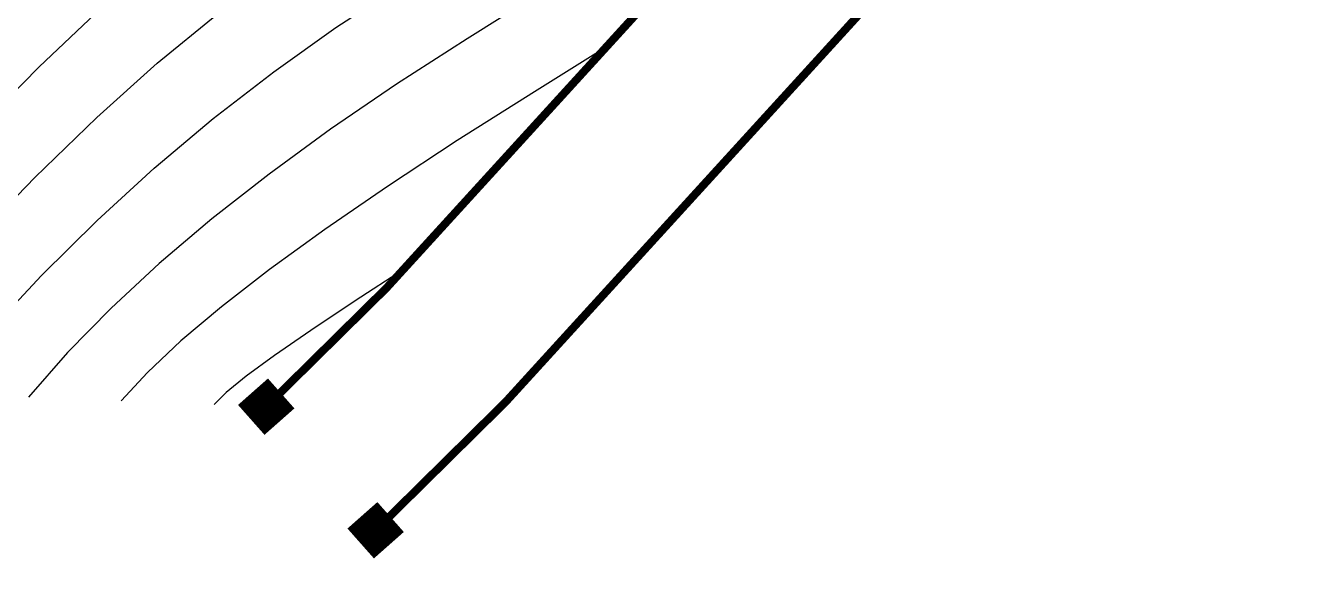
# Model space of a CAD drawing. Extents: x 351134 to 737836, y 2693212 to 3319468.
# Drawn here: x 578336 to 610421, y 3111099 to 3124821 of the extents above; entities that cross this region are included whole.
import ezdxf

# ---------------------------------------------------------------- set-up
doc = ezdxf.new("R2010")
doc.units = 0
doc.layers.get('0').update_dxf_attribs({"linetype": 'CONTINUOUS'})
for name, color, linetype in [('DGX', 8, 'CONTINUOUS'), ('DLSS', 4, 'CONTINUOUS'), ('JMD', 6, 'CONTINUOUS')]:
    doc.layers.add(name, color=color, linetype=linetype)

# ---------------------------------------------------------------- blocks, each defined once
blk = doc.blocks.new('gc002')
at = {"const_width": 1}
blk.add_lwpolyline([(-0.5, 0), (0.5, 0)], dxfattribs=at)

msp = doc.modelspace()

# ---------------------------------------------------------------- linework, layer by layer
at = {"layer": 'DGX', "color": 8, "linetype": 'Continuous'}
for points in [[(577388, 3117121), (578736, 3118563), (580126, 3119939), (581557, 3121248), (583031, 3122490), (584546, 3123665), (586103, 3124773), (587702, 3125814)], [(591107, 3125575), (589388, 3124487), (587623, 3123356), (585970, 3122228), (584429, 3121102), (583000, 3119979), (581683, 3118859), (580478, 3117742), (579386, 3116628), (578405, 3115517)], [(576993, 3119385), (578568, 3121019), (580115, 3122517), (581633, 3123878), (583123, 3125102)], [(577011, 3122099), (578673, 3123786), (580236, 3125266)], [(592875, 3124290), (591073, 3123161), (589142, 3121939), (587393, 3120790), (585826, 3119714), (584442, 3118710), (583240, 3117779), (582221, 3116921), (581384, 3116135), (580729, 3115422)], [(587795, 3118715), (586582, 3117926), (585473, 3117186), (584566, 3116556), (583861, 3116036), (583356, 3115627), (583053, 3115328)]]:
    msp.add_lwpolyline(points, dxfattribs=at)
at = {"layer": 'DLSS', "linetype": 'Continuous', "const_width": 200, "elevation": -355302, "flags": 128}
msp.add_lwpolyline([(584197, 3115115), (587374, 3118253), (597924, 3129830), (604948, 3143727), (610321, 3151556)], dxfattribs=at)
at = {"layer": 'DLSS', "linetype": 'Continuous', "const_width": 200, "flags": 128}
msp.add_lwpolyline([(587098, 3112179), (590352, 3115393), (601354, 3127466), (602313, 3129363)], dxfattribs=at)

# ---------------------------------------------------------------- block references
at = {"layer": 'JMD', "linetype": 'Continuous', "xscale": 999.9999998049287, "yscale": 1000, "zscale": 1000}
for p, rotation in [((584359, 3115275, 136), 311.4988641221227), ((584359, 3115275, 136), 311.4988641221227), ((587098, 3112179), 131.4988641221227), ((587098, 3112179), 131.4988641221227)]:
    msp.add_blockref('gc002', p, dxfattribs=dict(at, rotation=rotation))

doc.saveas('drawing.dxf')
